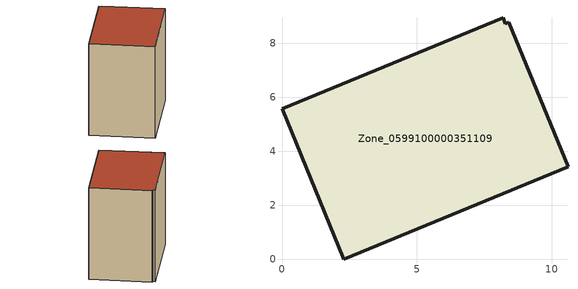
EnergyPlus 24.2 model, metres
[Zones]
Zone_0599100000351109
 floor ground (C_G): 2.29,0 0,5.57 8.2,8.95 8.29,8.74 8.4,8.79 10.6,3.44 z0
 wall outside (C_F): 2.29,0 10.6,3.44 8.4,8.79 8.29,8.74 8.2,8.95 0,5.57 2.29,0 z0:8.93
 roof outside (C_R): 0,5.57 2.29,0 10.6,3.44 8.4,8.79 8.29,8.74 8.2,8.95 z8.93
[BUILDING]
Pand.0599100000351109: North Axis=0; Terrain=City; Loads Convergence Tolerance Value=0.04; Temperature Convergence Tolerance Value=0.4; Solar Distribution=FullExterior; Maximum Number of Warmup Days=25; Minimum Number of Warmup Days=1
[Site:Location]
Rotterdam.The.Hague.AP_ZH_NLD Design_Conditions: Latitude=51.96; Longitude=4.45; Time Zone=1; Elevation=-4.5
[SITE:GROUNDTEMPERATURE:BUILDINGSURFACE]
18, 18, 18, 18, 18, 18, 18, 18, 18, 18, 18, 18
[MATERIAL] Thermal Absorptance=0.9; Solar Absorptance=0.7; Visible Absorptance=0.7
Name | Roughness | Thickness | Conductivity | Density | Specific Heat
G.TI.1992-2005 | MediumSmooth | 0.15 | 0.06 | 540 | 1210
F.TI.1992-2005 | Rough | 0.3 | 0.12 | 1920 | 840
R.TI.1992-2005 | MediumRough | 0.2 | 0.08 | 1500 | 1000
[CONSTRUCTION]
C_G: G.TI.1992-2005
C_F: F.TI.1992-2005
C_R: R.TI.1992-2005
[ZONE]
Zone_0599100000351109: Type=1; Multiplier=1; Ceiling Height=Autocalculate; Volume=Autocalculate; Floor Area=autocalculate; Part of Total Floor Area=Yes
[ZONEINFILTRATION:DESIGNFLOWRATE]
Infil_Zone_0599100000351109: Zone or ZoneList or Space or SpaceList=Zone_0599100000351109; Schedule=AlwaysOn; Design Flow Rate Calculation Method=Flow/Area; Flow Rate per Floor Area=0.0015; Constant Term Coefficient=1; Temperature Term Coefficient=0; Velocity Term Coefficient=0; Velocity Squared Term Coefficient=0
[HVACTEMPLATE:ZONE:IDEALLOADSAIRSYSTEM]
Zone_0599100000351109: Maximum Heating Supply Air Temperature=50; Minimum Cooling Supply Air Temperature=13; Maximum Heating Supply Air Humidity Ratio=0.0156; Minimum Cooling Supply Air Humidity Ratio=0.0077; Heating Limit=NoLimit; Cooling Limit=NoLimit; Dehumidification Control Type=ConstantSensibleHeatRatio; Cooling Sensible Heat Ratio=0.7; Dehumidification Setpoint=60; Humidification Control Type=None; Humidification Setpoint=30; Outdoor Air Method=None; Outdoor Air Flow Rate per Person=0.00944; Outdoor Air Flow Rate per Zone Floor Area=0; Outdoor Air Flow Rate per Zone=0; Demand Controlled Ventilation Type=None; Outdoor Air Economizer Type=NoEconomizer; Heat Recovery Type=None; Sensible Heat Recovery Effectiveness=0.7; Latent Heat Recovery Effectiveness=0.65
[ZONECONTROL:THERMOSTAT]
ThermostatControl_Zone_0599100000351109: Zone or ZoneList=Zone_0599100000351109; Control Type Schedule=DualSetpointControlType; Control 1=Thermostat_Zone_0599100000351109; Temperature Difference Between Cutout And Setpoint=0
[THERMOSTATSETPOINT:DUALSETPOINT]
Thermostat_Zone_0599100000351109: Heating Setpoint Temperature Schedule=HeatingSetpoint_Zone_0599100000351109; Cooling Setpoint Temperature Schedule=CoolingSetpoint_Zone_0599100000351109
[SCHEDULE:COMPACT]
HeatingSetpoint_Zone_0599100000351109: Through: 12/31, For: AllDays, Until: 24:00, 21
CoolingSetpoint_Zone_0599100000351109: Through: 12/31, For: AllDays, Until: 24:00, 24
DualSetpointControlType: Through: 12/31, For: AllDays, Until: 24:00, 4
AlwaysOn: Through: 12/31, For: AllDays, Until: 24:00, 1
